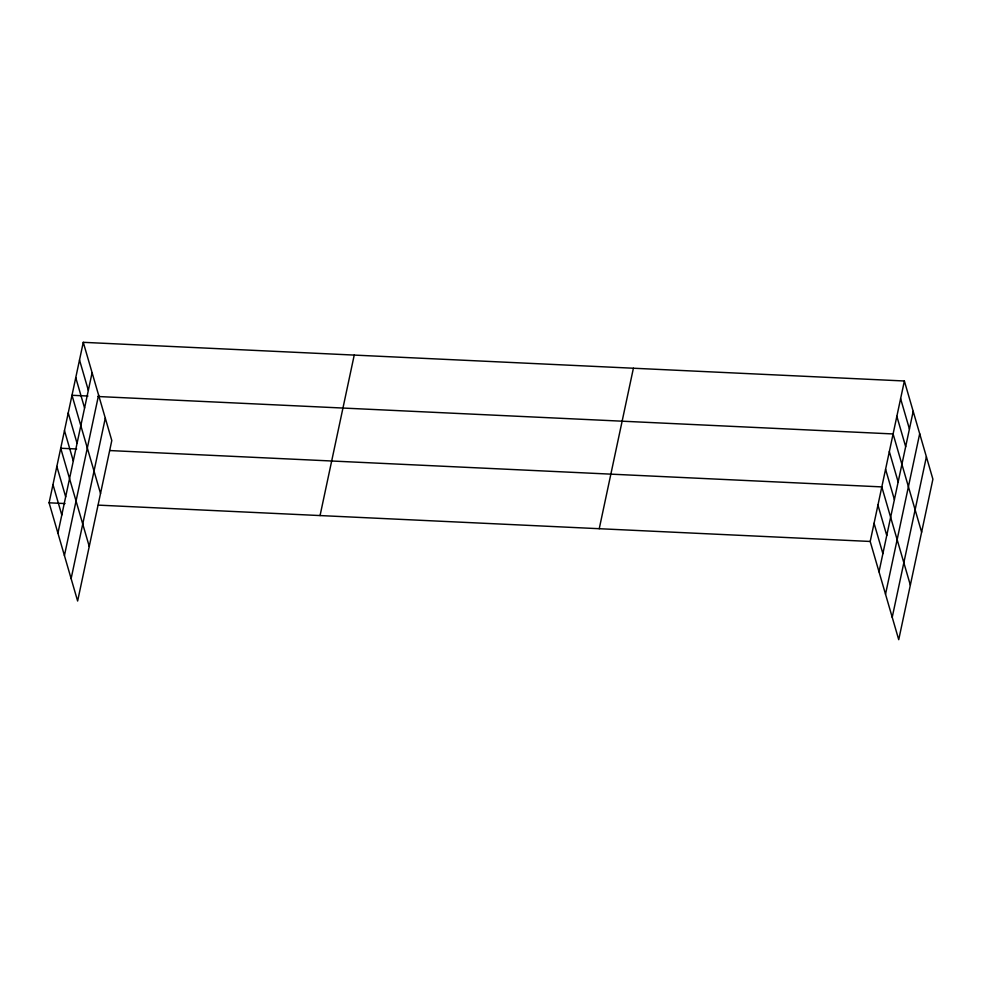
<?xml version="1.0" encoding="UTF-8"?>
<svg xmlns="http://www.w3.org/2000/svg" width="982" height="982" viewBox="0 0 982 982"><rect width="100%" height="100%" fill="white"/><g stroke="black" fill="none" stroke-linecap="round" stroke-linejoin="round"><path stroke-width="1.47" d="M83.274 342.325L111.801 440.537L77.627 601.009L49.1 502.809L83.274 342.325L904.373 380.991L932.9 479.191L898.726 639.675L870.199 541.463L904.373 380.991M57.926 533.165L92.099 372.694M64.431 555.554L98.593 395.083M71.121 578.619L105.295 418.148M320.058 515.562L354.232 355.091M599.241 528.709L633.402 368.225M879.013 571.831L913.186 411.36M885.519 594.22L919.692 433.737M892.221 617.285L926.394 456.802M87.938 396.041L71.993 395.28L100.532 493.492M98.077 396.519L893.092 433.946L921.619 532.146M76.657 448.995L60.724 448.246L89.252 546.446M109.984 450.566L881.811 486.9L910.351 585.112M49.1 502.809L65.033 503.557M98.372 505.129L870.199 541.463M900.604 398.643L909.43 429.011M896.848 416.294L905.674 446.663M889.336 451.597L898.149 481.966M885.58 469.249L894.393 499.617M877.945 505.092L886.758 535.46M874.066 523.283L882.892 553.639M79.517 359.977L88.331 390.345M75.749 377.628L84.575 407.996M68.237 412.943L77.062 443.299M64.481 430.595L73.294 460.951M56.846 466.425L65.671 496.794M52.979 484.617L61.792 514.985"/></g></svg>
